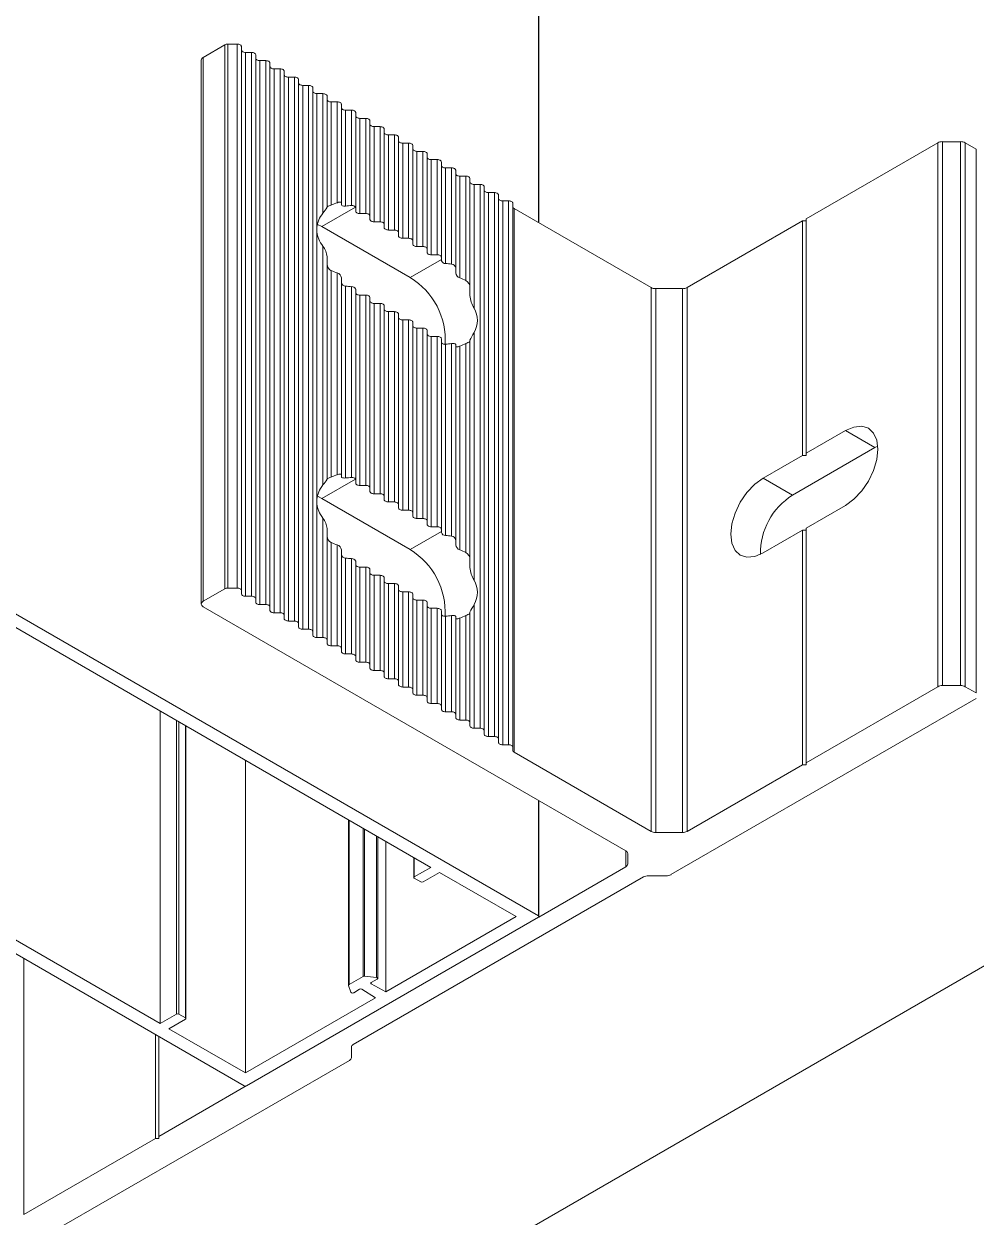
# Model space of a CAD drawing. Header units: millimetres. Extents: x 39 to 459, y 26 to 647.
# Drawn here: x 46.827 to 49.116, y 79.375 to 82.242 of the extents above; entities that cross this region are included whole.
import ezdxf

# ---------------------------------------------------------------- set-up
doc = ezdxf.new("R2010")
doc.units = ezdxf.units.MM

msp = doc.modelspace()

# ---------------------------------------------------------------- linework, layer by layer
at = {"color": 7, "linetype": 'Continuous', "lineweight": 15}
for p, q in [((46.4404, 78.4239), (91.6952, 104.5425)), ((48.0651, 81.7642), (48.0651, 83.2342)), ((47.2578, 82.1616), (47.3101, 82.1918)), ((47.3101, 82.1918), (47.3101, 80.8851)), ((47.3172, 82.1935), (47.3172, 80.8868)), ((47.3172, 82.1935), (47.3398, 82.1935)), ((47.3398, 82.1935), (47.3398, 80.8868)), ((47.2578, 82.1616), (47.2578, 80.8549)), ((47.3498, 82.1877), (47.3498, 80.8811)), ((47.3598, 82.1736), (47.3598, 80.867)), ((47.3598, 82.1736), (47.3742, 82.1736)), ((47.3742, 82.1736), (47.3742, 80.867)), ((47.3842, 82.1679), (47.3842, 80.8612)), ((47.2531, 82.155), (47.2531, 80.8484)), ((47.3942, 82.1538), (47.3942, 80.8472)), ((47.3942, 82.1538), (47.4085, 82.1538)), ((47.4085, 82.1538), (47.4085, 80.8472)), ((47.4185, 82.148), (47.4185, 80.8414)), ((47.4285, 82.134), (47.4285, 80.8274)), ((47.4285, 82.134), (47.4428, 82.134)), ((47.4428, 82.134), (47.4428, 80.8274)), ((47.4528, 82.1282), (47.4528, 80.8216)), ((47.4628, 82.1142), (47.4628, 80.8075)), ((47.4628, 82.1142), (47.4772, 82.1142)), ((47.4772, 82.1142), (47.4772, 80.8075)), ((47.4872, 82.1084), (47.4872, 80.8018)), ((47.4972, 82.0944), (47.4972, 80.7877)), ((47.4972, 82.0944), (47.5115, 82.0944)), ((47.5115, 82.0944), (47.5115, 80.7877)), ((47.5215, 82.0886), (47.5215, 80.782)), ((47.5315, 82.0745), (47.5315, 81.7535)), ((47.5315, 82.0745), (47.5459, 82.0745)), ((47.5459, 82.0745), (47.5459, 81.7877)), ((47.5559, 82.0688), (47.5559, 81.8014)), ((47.5659, 82.0547), (47.5659, 81.8069)), ((47.5659, 82.0547), (47.5802, 82.0547)), ((47.5802, 82.0547), (47.5802, 81.8124)), ((47.5902, 82.0489), (47.5902, 81.8125)), ((47.6002, 82.0349), (47.6002, 81.8045)), ((47.6002, 82.0349), (47.6146, 82.0349)), ((47.6146, 82.0349), (47.6146, 81.8057)), ((47.6246, 82.0291), (47.6246, 81.8005)), ((47.6346, 82.0151), (47.6346, 81.7864)), ((47.6346, 82.0151), (47.6489, 82.0151)), ((47.6489, 82.0151), (47.6489, 81.7864)), ((47.6589, 82.0093), (47.6589, 81.7806)), ((47.6689, 81.9952), (47.6689, 81.7666)), ((47.6689, 81.9952), (47.6832, 81.9952)), ((47.6832, 81.9952), (47.6832, 81.7666)), ((47.6932, 81.9895), (47.6932, 81.7608)), ((47.7032, 81.9754), (47.7032, 81.7468)), ((47.7032, 81.9754), (47.7176, 81.9754)), ((47.7176, 81.9754), (47.7176, 81.7468)), ((47.7276, 81.9697), (47.7276, 81.741)), ((49.035, 81.9591), (49.035, 80.6525)), ((49.035, 81.9591), (49.0783, 81.9591)), ((49.0783, 81.9591), (49.0783, 80.6525)), ((47.7376, 81.9556), (47.7376, 81.7269)), ((47.7376, 81.9556), (47.7519, 81.9556)), ((47.7519, 81.9556), (47.7519, 81.7269)), ((47.7619, 81.9498), (47.7619, 81.7212)), ((47.7719, 81.9358), (47.7719, 81.7071)), ((47.7719, 81.9358), (47.7863, 81.9358)), ((47.7863, 81.9358), (47.7863, 81.7071)), ((48.7074, 81.7739), (49.0237, 81.9564)), ((49.0237, 81.9564), (49.0237, 80.6498)), ((49.0896, 81.9564), (49.0896, 80.6498)), ((49.0896, 81.9564), (49.1161, 81.9412)), ((49.1161, 81.9412), (49.1161, 80.6346)), ((47.7963, 81.93), (47.7963, 81.7014)), ((47.8063, 81.916), (47.8063, 81.6873)), ((47.8063, 81.916), (47.8206, 81.916)), ((47.8206, 81.916), (47.8206, 81.6873)), ((47.8306, 81.9102), (47.8306, 81.6815)), ((47.8406, 81.8961), (47.8406, 81.6665)), ((47.8406, 81.8961), (47.855, 81.8961)), ((47.855, 81.8961), (47.855, 81.6649)), ((47.865, 81.8904), (47.865, 81.6556)), ((47.875, 81.8763), (47.875, 81.6316)), ((47.875, 81.8763), (47.8893, 81.8763)), ((47.8893, 81.8763), (47.8893, 81.6255)), ((47.8993, 81.8706), (47.8993, 81.6086)), ((47.9093, 81.8565), (47.9093, 81.5593)), ((47.9093, 81.8565), (47.9236, 81.8565)), ((47.9236, 81.8565), (47.9236, 80.5499)), ((47.9336, 81.8507), (47.9336, 80.5441)), ((47.9436, 81.8367), (47.9436, 80.5301)), ((47.9436, 81.8367), (47.958, 81.8367)), ((47.958, 81.8367), (47.958, 80.5301)), ((47.968, 81.8309), (47.968, 80.5243)), ((47.978, 81.8169), (47.978, 80.5102)), ((47.978, 81.8169), (47.9923, 81.8169)), ((47.9923, 81.8169), (47.9923, 80.5102)), ((47.6243, 81.8017), (47.5435, 81.755)), ((47.5902, 81.8125), (47.5902, 81.8073)), ((47.6246, 81.7922), (47.6246, 81.8005)), ((48.0023, 81.8111), (48.0023, 80.5045)), ((48.0053, 81.7987), (48.0053, 80.4921)), ((48.3346, 81.6087), (48.0053, 81.7987)), ((47.5326, 81.7604), (47.5435, 81.755)), ((47.6489, 81.7864), (47.6346, 81.7864)), ((47.6589, 81.7724), (47.6589, 81.7806)), ((47.6832, 81.7666), (47.6689, 81.7666)), ((47.6932, 81.7525), (47.6932, 81.7608)), ((48.4211, 81.6087), (48.6989, 81.769)), ((48.6989, 81.769), (48.6989, 81.2055)), ((48.7074, 81.769), (48.6989, 81.769)), ((48.7074, 81.7739), (48.7074, 81.2104)), ((47.5315, 81.7422), (47.5315, 81.1002)), ((47.7556, 81.6325), (47.5435, 81.755)), ((47.7176, 81.7468), (47.7032, 81.7468)), ((47.7276, 81.7327), (47.7276, 81.741)), ((47.5459, 81.7081), (47.5459, 81.1344)), ((47.7519, 81.7269), (47.7376, 81.7269)), ((47.7619, 81.7129), (47.7619, 81.7212)), ((47.7863, 81.7071), (47.7719, 81.7071)), ((47.7963, 81.6931), (47.7963, 81.7014)), ((47.5559, 81.6828), (47.5559, 81.1481)), ((47.8306, 81.6758), (47.7556, 81.6325)), ((47.8206, 81.6873), (47.8063, 81.6873)), ((47.8306, 81.6758), (47.8306, 81.6815)), ((47.5659, 81.6492), (47.5659, 81.1536)), ((47.5802, 81.6437), (47.5802, 81.1591)), ((47.5902, 81.6321), (47.5902, 81.1592)), ((47.6002, 81.612), (47.6002, 81.1512)), ((47.6146, 81.6108), (47.6146, 81.1524)), ((47.6246, 81.6045), (47.6246, 81.1471)), ((47.6346, 81.5904), (47.6346, 81.1331)), ((47.6489, 81.5904), (47.6346, 81.5904)), ((47.6489, 81.5904), (47.6489, 81.1331)), ((47.8993, 81.6086), (47.8993, 81.5894)), ((48.3346, 81.6087), (48.3346, 80.302)), ((48.3459, 81.606), (48.3459, 80.2993)), ((48.3459, 81.606), (48.4098, 81.606)), ((48.4098, 81.606), (48.4098, 80.2993)), ((48.4211, 81.6087), (48.4211, 80.302)), ((47.6589, 81.5846), (47.6589, 81.1273)), ((47.6689, 81.5706), (47.6689, 81.1133)), ((47.6832, 81.5706), (47.6689, 81.5706)), ((47.6832, 81.5706), (47.6832, 81.1133)), ((47.6932, 81.5648), (47.6932, 81.1075)), ((47.7032, 81.5508), (47.7032, 81.0935)), ((47.7176, 81.5508), (47.7032, 81.5508)), ((47.7176, 81.5508), (47.7176, 81.0935)), ((47.7276, 81.545), (47.7276, 81.0877)), ((47.7376, 81.531), (47.7376, 81.0736)), ((47.7519, 81.531), (47.7376, 81.531)), ((47.7519, 81.531), (47.7519, 81.0736)), ((47.7619, 81.5252), (47.7619, 81.0679)), ((47.7719, 81.5111), (47.7719, 81.0538)), ((47.7863, 81.5111), (47.7719, 81.5111)), ((47.7863, 81.5111), (47.7863, 81.0538)), ((47.7963, 81.5054), (47.7963, 81.048)), ((47.9093, 81.5004), (47.9093, 80.906)), ((47.8063, 81.4913), (47.8063, 81.034)), ((47.8206, 81.4913), (47.8063, 81.4913)), ((47.8206, 81.4913), (47.8206, 81.034)), ((47.8306, 81.4855), (47.8306, 81.0282)), ((47.8406, 81.4725), (47.8406, 81.0131)), ((47.855, 81.4741), (47.855, 81.0116)), ((47.865, 81.4718), (47.865, 81.0023)), ((47.8893, 81.4738), (47.8893, 80.9722)), ((47.8993, 81.4818), (47.8993, 81.4792)), ((47.8993, 81.4792), (47.8993, 80.9552)), ((47.875, 81.4678), (47.875, 80.9783)), ((48.7074, 81.2104), (48.8021, 81.2651)), ((48.8728, 81.2243), (48.8021, 81.2651)), ((48.8728, 81.2243), (48.6748, 81.11)), ((48.8728, 81.2243), (48.8796, 81.2278)), ((48.6041, 81.1508), (48.6989, 81.2055)), ((48.6989, 81.2055), (48.7074, 81.2055)), ((48.7074, 81.2104), (48.7074, 81.2055)), ((47.5902, 81.154), (47.5902, 81.1592)), ((47.6243, 81.1483), (47.5435, 81.1017)), ((47.6246, 81.1389), (47.6246, 81.1471)), ((47.6489, 81.1331), (47.6346, 81.1331)), ((48.6748, 81.11), (48.6041, 81.1508)), ((46.3018, 81.116), (48.0639, 80.099)), ((47.5435, 81.1017), (47.5326, 81.1071)), ((47.7556, 80.9792), (47.5435, 81.1017)), ((47.6589, 81.119), (47.6589, 81.1273)), ((47.6832, 81.1133), (47.6689, 81.1133)), ((47.6932, 81.0992), (47.6932, 81.1075)), ((47.5315, 81.0889), (47.5315, 80.7679)), ((47.7176, 81.0935), (47.7032, 81.0935)), ((47.7276, 81.0794), (47.7276, 81.0877)), ((47.7519, 81.0736), (47.7376, 81.0736)), ((48.7074, 81.0307), (48.8021, 81.0854)), ((46.3555, 81.0523), (47.8051, 80.2157)), ((47.5459, 81.0548), (47.5459, 80.7679)), ((47.7619, 81.0596), (47.7619, 81.0679)), ((47.7863, 81.0538), (47.7719, 81.0538)), ((47.7963, 81.0398), (47.7963, 81.048)), ((47.5559, 81.0295), (47.5559, 80.7621)), ((47.8306, 81.0225), (47.7556, 80.9792)), ((47.8206, 81.034), (47.8063, 81.034)), ((47.8306, 81.0225), (47.8306, 81.0282)), ((48.6041, 80.9711), (48.6989, 81.0258)), ((48.6989, 81.0258), (48.6989, 80.4623)), ((48.6989, 81.0258), (48.7074, 81.0258)), ((48.7074, 81.0307), (48.7074, 80.4672)), ((47.5659, 80.9959), (47.5659, 80.7481)), ((47.5802, 80.9904), (47.5802, 80.7481)), ((47.5902, 80.9788), (47.5902, 80.7423)), ((47.6002, 80.9587), (47.6002, 80.7283)), ((47.6146, 80.9575), (47.6146, 80.7283)), ((47.6246, 80.9512), (47.6246, 80.7225)), ((47.6346, 80.9371), (47.6346, 80.7084)), ((47.6489, 80.9371), (47.6346, 80.9371)), ((47.6489, 80.9371), (47.6489, 80.7084)), ((47.6589, 80.9313), (47.6589, 80.7027)), ((47.8993, 80.9361), (47.8993, 80.9552)), ((47.6689, 80.9173), (47.6689, 80.6886)), ((47.6832, 80.9173), (47.6689, 80.9173)), ((47.6832, 80.9173), (47.6832, 80.6886)), ((47.6932, 80.9115), (47.6932, 80.6829)), ((47.2578, 80.8549), (47.3101, 80.8851)), ((47.3172, 80.8868), (47.3398, 80.8868)), ((47.3498, 80.8811), (47.3498, 80.8728)), ((47.7032, 80.8975), (47.7032, 80.6688)), ((47.7176, 80.8975), (47.7032, 80.8975)), ((47.7176, 80.8975), (47.7176, 80.6688)), ((47.7276, 80.8917), (47.7276, 80.663)), ((47.7376, 80.8776), (47.7376, 80.649)), ((47.7519, 80.8776), (47.7376, 80.8776)), ((47.7519, 80.8776), (47.7519, 80.649)), ((47.7619, 80.8719), (47.7619, 80.6432)), ((48.2742, 80.2553), (47.2578, 80.8419)), ((47.3598, 80.867), (47.3742, 80.867)), ((47.3842, 80.8612), (47.3842, 80.853)), ((47.3942, 80.8472), (47.4085, 80.8472)), ((47.4185, 80.8414), (47.4185, 80.8331)), ((47.7719, 80.8578), (47.7719, 80.6292)), ((47.7863, 80.8578), (47.7719, 80.8578)), ((47.7863, 80.8578), (47.7863, 80.6292)), ((47.7963, 80.852), (47.7963, 80.6234)), ((47.9093, 80.8471), (47.9093, 80.5499)), ((47.4285, 80.8274), (47.4428, 80.8274)), ((47.4528, 80.8216), (47.4528, 80.8133)), ((47.8063, 80.838), (47.8063, 80.6093)), ((47.8206, 80.838), (47.8063, 80.838)), ((47.8206, 80.838), (47.8206, 80.6093)), ((47.8306, 80.8322), (47.8306, 80.6036)), ((47.8406, 80.8192), (47.8406, 80.5895)), ((47.855, 80.8208), (47.855, 80.5895)), ((47.865, 80.8185), (47.865, 80.5837)), ((47.875, 80.8144), (47.875, 80.5697)), ((47.8893, 80.8205), (47.8893, 80.5697)), ((47.8993, 80.8259), (47.8993, 80.8285)), ((47.8993, 80.8259), (47.8993, 80.5639)), ((47.4628, 80.8075), (47.4772, 80.8075)), ((47.4872, 80.8018), (47.4872, 80.7935)), ((47.4972, 80.7877), (47.5115, 80.7877)), ((47.5215, 80.782), (47.5215, 80.7737)), ((47.5315, 80.7679), (47.5459, 80.7679)), ((47.5559, 80.7621), (47.5559, 80.7539)), ((47.5659, 80.7481), (47.5802, 80.7481)), ((47.5902, 80.7423), (47.5902, 80.734)), ((47.6002, 80.7283), (47.6146, 80.7283)), ((47.3568, 79.6909), (45.5947, 80.7079)), ((47.6246, 80.7225), (47.6246, 80.7142)), ((47.6346, 80.7084), (47.6489, 80.7084)), ((47.6589, 80.7027), (47.6589, 80.6944)), ((47.1545, 79.8403), (45.705, 80.6769)), ((47.6689, 80.6886), (47.6832, 80.6886)), ((47.6932, 80.6829), (47.6932, 80.6746)), ((47.7032, 80.6688), (47.7176, 80.6688)), ((47.7276, 80.663), (47.7276, 80.6548)), ((47.7376, 80.649), (47.7519, 80.649)), ((47.7619, 80.6432), (47.7619, 80.6349)), ((48.7074, 80.4672), (49.0237, 80.6498)), ((49.035, 80.6525), (49.0783, 80.6525)), ((49.0896, 80.6498), (49.1161, 80.6346)), ((47.7719, 80.6292), (47.7863, 80.6292)), ((47.7963, 80.6234), (47.7963, 80.6151)), ((48.3825, 80.1982), (49.1161, 80.6215)), ((47.1545, 80.5912), (47.1545, 79.8403)), ((47.8063, 80.6093), (47.8206, 80.6093)), ((47.8306, 80.6036), (47.8306, 80.5953)), ((47.8406, 80.5895), (47.855, 80.5895)), ((47.865, 80.5837), (47.865, 80.5755)), ((47.2165, 79.8525), (47.2165, 80.5554)), ((47.875, 80.5697), (47.8893, 80.5697)), ((47.8993, 80.5639), (47.8993, 80.5556)), ((47.9093, 80.5499), (47.9236, 80.5499)), ((47.9336, 80.5441), (47.9336, 80.5358)), ((47.9436, 80.5301), (47.958, 80.5301)), ((47.968, 80.5243), (47.968, 80.516)), ((47.978, 80.5102), (47.9923, 80.5102)), ((48.0023, 80.5045), (48.0023, 80.4962)), ((47.3596, 80.4728), (47.3596, 79.7219)), ((48.3346, 80.302), (48.0053, 80.4921)), ((48.4211, 80.302), (48.6989, 80.4623)), ((48.7074, 80.4623), (48.6989, 80.4623)), ((48.7074, 80.4623), (48.7074, 80.4672)), ((48.0651, 80.0974), (48.0651, 80.376)), ((47.6075, 80.3298), (47.6075, 79.9326)), ((48.3459, 80.2993), (48.4098, 80.2993)), ((47.6776, 79.9488), (47.6776, 80.2893)), ((47.6974, 80.2779), (47.6974, 79.9169)), ((47.7643, 80.2393), (47.7643, 80.1912)), ((48.2788, 80.2238), (48.2788, 80.2488)), ((47.8051, 80.2157), (47.7655, 80.1929)), ((48.0646, 80.0963), (48.2742, 80.2172)), ((47.6189, 79.79), (48.3166, 80.1927)), ((47.7655, 80.1896), (47.781, 80.1806)), ((47.7867, 80.1806), (47.8263, 80.2035)), ((47.8263, 80.2035), (48.0101, 80.0974)), ((48.3712, 80.1954), (48.3279, 80.1954)), ((48.0639, 80.0957), (47.3624, 79.6909)), ((48.0101, 80.0974), (47.6974, 79.9169)), ((47.6423, 79.9536), (47.6086, 79.9342)), ((47.6743, 79.9511), (47.6459, 79.9543)), ((47.6075, 79.9321), (47.6131, 79.9157)), ((47.6619, 79.9394), (47.6763, 79.9471)), ((47.6974, 79.9169), (47.6619, 79.936)), ((47.6724, 79.9024), (47.3596, 79.7219)), ((47.6199, 79.9146), (47.6334, 79.9229)), ((47.6392, 79.9229), (47.6724, 79.9024)), ((47.1941, 79.8631), (47.1545, 79.8403)), ((47.1758, 79.828), (47.2154, 79.8509)), ((47.2154, 79.8541), (47.1998, 79.8631)), ((47.1432, 79.8141), (47.1432, 79.5645)), ((47.1517, 79.8093), (47.1517, 79.5694)), ((47.3596, 79.7219), (47.1758, 79.828)), ((47.6142, 79.7585), (47.6142, 79.7835)), ((47.6095, 79.752), (46.8759, 79.3286)), ((47.3615, 79.6905), (47.1517, 79.5694)), ((47.1432, 79.5645), (46.8269, 79.3819)), ((47.1517, 79.5645), (47.1432, 79.5645)), ((47.1517, 79.5645), (47.1517, 79.5694))]:
    msp.add_line(p, q, dxfattribs=at)
at = {"color": 8, "linetype": 'Continuous', "lineweight": 15}
for p, q in [((48.0639, 83.2335), (48.0639, 81.7649)), ((47.1941, 80.5683), (47.1941, 79.8631)), ((47.1998, 80.5651), (47.1998, 79.8631)), ((47.2154, 80.5561), (47.2154, 79.8541)), ((48.0639, 80.3766), (48.0639, 80.099)), ((47.6086, 80.3291), (47.6086, 79.9342)), ((47.6423, 80.3097), (47.6423, 79.9536)), ((47.6459, 80.3076), (47.6459, 79.9543)), ((47.6743, 80.2912), (47.6743, 79.9511)), ((48.2742, 80.2553), (48.2742, 80.2172)), ((47.7655, 80.2386), (47.7655, 80.1929)), ((46.8269, 79.9967), (46.8269, 79.3819)), ((47.6619, 79.9394), (47.6619, 79.936))]:
    msp.add_line(p, q, dxfattribs=at)
at = {"color": 7, "linetype": 'Continuous', "lineweight": 15, "flags": 128}
for points in [[(47.3398, 82.1935), (47.3418, 82.1933), (47.3436, 82.193), (47.3454, 82.1925), (47.3469, 82.1918), (47.3481, 82.1909), (47.349, 82.1899), (47.3496, 82.1888), (47.3498, 82.1877)], [(47.3498, 82.1794), (47.35, 82.1783), (47.3506, 82.1772), (47.3515, 82.1762), (47.3527, 82.1753), (47.3543, 82.1746), (47.356, 82.1741), (47.3579, 82.1737), (47.3598, 82.1736)], [(47.3742, 82.1736), (47.3761, 82.1735), (47.378, 82.1732), (47.3797, 82.1727), (47.3812, 82.1719), (47.3825, 82.1711), (47.3834, 82.1701), (47.384, 82.169), (47.3842, 82.1679)], [(47.3842, 82.1596), (47.3843, 82.1585), (47.3849, 82.1574), (47.3858, 82.1564), (47.3871, 82.1555), (47.3886, 82.1548), (47.3903, 82.1543), (47.3922, 82.1539), (47.3942, 82.1538)], [(47.4085, 82.1538), (47.4104, 82.1537), (47.4123, 82.1534), (47.4141, 82.1528), (47.4156, 82.1521), (47.4168, 82.1513), (47.4177, 82.1503), (47.4183, 82.1492), (47.4185, 82.148)], [(47.4185, 82.1398), (47.4187, 82.1386), (47.4193, 82.1376), (47.4202, 82.1366), (47.4214, 82.1357), (47.4229, 82.135), (47.4247, 82.1344), (47.4265, 82.1341), (47.4285, 82.134)], [(47.4428, 82.134), (47.4448, 82.1339), (47.4467, 82.1336), (47.4484, 82.133), (47.4499, 82.1323), (47.4512, 82.1314), (47.4521, 82.1304), (47.4526, 82.1294), (47.4528, 82.1282)], [(47.4528, 82.1199), (47.453, 82.1188), (47.4536, 82.1177), (47.4545, 82.1167), (47.4558, 82.1159), (47.4573, 82.1151), (47.459, 82.1146), (47.4609, 82.1143), (47.4628, 82.1142)], [(47.4772, 82.1142), (47.4791, 82.1141), (47.481, 82.1137), (47.4827, 82.1132), (47.4843, 82.1125), (47.4855, 82.1116), (47.4864, 82.1106), (47.487, 82.1095), (47.4872, 82.1084)], [(47.4872, 82.1001), (47.4874, 82.099), (47.4879, 82.0979), (47.4889, 82.0969), (47.4901, 82.096), (47.4916, 82.0953), (47.4934, 82.0948), (47.4952, 82.0945), (47.4972, 82.0944)], [(47.5115, 82.0944), (47.5135, 82.0942), (47.5153, 82.0939), (47.5171, 82.0934), (47.5186, 82.0927), (47.5198, 82.0918), (47.5208, 82.0908), (47.5213, 82.0897), (47.5215, 82.0886)], [(47.5215, 82.0803), (47.5217, 82.0792), (47.5223, 82.0781), (47.5232, 82.0771), (47.5245, 82.0762), (47.526, 82.0755), (47.5277, 82.075), (47.5296, 82.0746), (47.5315, 82.0745)], [(47.5459, 82.0745), (47.5478, 82.0744), (47.5497, 82.0741), (47.5514, 82.0736), (47.5529, 82.0728), (47.5542, 82.072), (47.5551, 82.071), (47.5557, 82.0699), (47.5559, 82.0688)], [(47.5559, 82.0605), (47.5561, 82.0594), (47.5566, 82.0583), (47.5576, 82.0573), (47.5588, 82.0564), (47.5603, 82.0557), (47.562, 82.0552), (47.5639, 82.0548), (47.5659, 82.0547)], [(47.5802, 82.0547), (47.5822, 82.0546), (47.584, 82.0543), (47.5858, 82.0537), (47.5873, 82.053), (47.5885, 82.0521), (47.5894, 82.0511), (47.59, 82.0501), (47.5902, 82.0489)], [(47.5902, 82.0407), (47.5904, 82.0395), (47.591, 82.0385), (47.5919, 82.0375), (47.5931, 82.0366), (47.5947, 82.0359), (47.5964, 82.0353), (47.5983, 82.035), (47.6002, 82.0349)], [(47.6146, 82.0349), (47.6165, 82.0348), (47.6184, 82.0345), (47.6201, 82.0339), (47.6216, 82.0332), (47.6229, 82.0323), (47.6238, 82.0313), (47.6244, 82.0302), (47.6246, 82.0291)], [(47.6246, 82.0208), (47.6247, 82.0197), (47.6253, 82.0186), (47.6262, 82.0176), (47.6275, 82.0168), (47.629, 82.016), (47.6307, 82.0155), (47.6326, 82.0152), (47.6346, 82.0151)], [(47.6489, 82.0151), (47.6508, 82.015), (47.6527, 82.0146), (47.6545, 82.0141), (47.656, 82.0134), (47.6572, 82.0125), (47.6581, 82.0115), (47.6587, 82.0104), (47.6589, 82.0093)], [(47.6589, 82.001), (47.6591, 81.9999), (47.6597, 81.9988), (47.6606, 81.9978), (47.6618, 81.9969), (47.6633, 81.9962), (47.6651, 81.9957), (47.6669, 81.9954), (47.6689, 81.9952)], [(47.6832, 81.9952), (47.6852, 81.9951), (47.6871, 81.9948), (47.6888, 81.9943), (47.6903, 81.9936), (47.6916, 81.9927), (47.6925, 81.9917), (47.693, 81.9906), (47.6932, 81.9895)], [(47.6932, 81.9812), (47.6934, 81.9801), (47.694, 81.979), (47.6949, 81.978), (47.6962, 81.9771), (47.6977, 81.9764), (47.6994, 81.9759), (47.7013, 81.9755), (47.7032, 81.9754)], [(47.7176, 81.9754), (47.7195, 81.9753), (47.7214, 81.975), (47.7231, 81.9745), (47.7247, 81.9737), (47.7259, 81.9729), (47.7268, 81.9719), (47.7274, 81.9708), (47.7276, 81.9697)], [(47.7276, 81.9614), (47.7278, 81.9603), (47.7283, 81.9592), (47.7293, 81.9582), (47.7305, 81.9573), (47.732, 81.9566), (47.7338, 81.956), (47.7356, 81.9557), (47.7376, 81.9556)], [(47.7519, 81.9556), (47.7539, 81.9555), (47.7558, 81.9552), (47.7575, 81.9546), (47.759, 81.9539), (47.7602, 81.953), (47.7612, 81.952), (47.7617, 81.951), (47.7619, 81.9498)], [(47.7619, 81.9416), (47.7621, 81.9404), (47.7627, 81.9393), (47.7636, 81.9384), (47.7649, 81.9375), (47.7664, 81.9368), (47.7681, 81.9362), (47.77, 81.9359), (47.7719, 81.9358)], [(47.7863, 81.9358), (47.7882, 81.9357), (47.7901, 81.9353), (47.7918, 81.9348), (47.7933, 81.9341), (47.7946, 81.9332), (47.7955, 81.9322), (47.7961, 81.9311), (47.7963, 81.93)], [(47.7963, 81.9217), (47.7965, 81.9206), (47.797, 81.9195), (47.798, 81.9185), (47.7992, 81.9177), (47.8007, 81.9169), (47.8024, 81.9164), (47.8043, 81.9161), (47.8063, 81.916)], [(47.8206, 81.916), (47.8226, 81.9159), (47.8244, 81.9155), (47.8262, 81.915), (47.8277, 81.9143), (47.8289, 81.9134), (47.8298, 81.9124), (47.8304, 81.9113), (47.8306, 81.9102)], [(47.8306, 81.9019), (47.8308, 81.9008), (47.8314, 81.8997), (47.8323, 81.8987), (47.8335, 81.8978), (47.8351, 81.8971), (47.8368, 81.8966), (47.8387, 81.8963), (47.8406, 81.8961)], [(47.855, 81.8961), (47.8569, 81.896), (47.8588, 81.8957), (47.8605, 81.8952), (47.862, 81.8945), (47.8633, 81.8936), (47.8642, 81.8926), (47.8648, 81.8915), (47.865, 81.8904)], [(47.865, 81.8821), (47.8651, 81.881), (47.8657, 81.8799), (47.8666, 81.8789), (47.8679, 81.878), (47.8694, 81.8773), (47.8711, 81.8768), (47.873, 81.8764), (47.875, 81.8763)], [(47.8893, 81.8763), (47.8912, 81.8762), (47.8931, 81.8759), (47.8949, 81.8754), (47.8964, 81.8746), (47.8976, 81.8738), (47.8985, 81.8728), (47.8991, 81.8717), (47.8993, 81.8706)], [(47.8993, 81.8623), (47.8995, 81.8611), (47.9001, 81.8601), (47.901, 81.8591), (47.9022, 81.8582), (47.9037, 81.8575), (47.9055, 81.8569), (47.9073, 81.8566), (47.9093, 81.8565)], [(47.9236, 81.8565), (47.9256, 81.8564), (47.9275, 81.8561), (47.9292, 81.8555), (47.9307, 81.8548), (47.932, 81.8539), (47.9329, 81.8529), (47.9335, 81.8519), (47.9336, 81.8507)], [(47.9336, 81.8425), (47.9338, 81.8413), (47.9344, 81.8402), (47.9353, 81.8392), (47.9366, 81.8384), (47.9381, 81.8377), (47.9398, 81.8371), (47.9417, 81.8368), (47.9436, 81.8367)], [(47.958, 81.8367), (47.9599, 81.8366), (47.9618, 81.8362), (47.9635, 81.8357), (47.9651, 81.835), (47.9663, 81.8341), (47.9672, 81.8331), (47.9678, 81.832), (47.968, 81.8309)], [(47.968, 81.8226), (47.9682, 81.8215), (47.9687, 81.8204), (47.9697, 81.8194), (47.9709, 81.8186), (47.9724, 81.8178), (47.9742, 81.8173), (47.976, 81.817), (47.978, 81.8169)], [(47.9923, 81.8169), (47.9943, 81.8167), (47.9962, 81.8164), (47.9979, 81.8159), (47.9994, 81.8152), (48.0006, 81.8143), (48.0016, 81.8133), (48.0021, 81.8122), (48.0023, 81.8111)], [(47.5802, 81.8124), (47.5805, 81.8125), (47.5836, 81.8134), (47.5867, 81.8139), (47.5891, 81.8137), (47.5902, 81.8128), (47.5902, 81.8125)], [(47.5902, 81.8073), (47.5902, 81.807), (47.5911, 81.8058), (47.593, 81.8049), (47.5958, 81.8044), (47.5991, 81.8044), (47.6002, 81.8045)], [(47.6346, 81.7864), (47.6326, 81.7865), (47.6307, 81.7869), (47.629, 81.7874), (47.6275, 81.7881), (47.6262, 81.789), (47.6253, 81.79), (47.6247, 81.7911), (47.6246, 81.7922)], [(47.6589, 81.7806), (47.6587, 81.7818), (47.6581, 81.7828), (47.6572, 81.7838), (47.656, 81.7847), (47.6545, 81.7854), (47.6527, 81.786), (47.6508, 81.7863), (47.6489, 81.7864)], [(47.6689, 81.7666), (47.6669, 81.7667), (47.6651, 81.767), (47.6633, 81.7676), (47.6618, 81.7683), (47.6606, 81.7692), (47.6597, 81.7702), (47.6591, 81.7712), (47.6589, 81.7724)], [(47.6932, 81.7608), (47.693, 81.7619), (47.6925, 81.763), (47.6916, 81.764), (47.6903, 81.7649), (47.6888, 81.7656), (47.6871, 81.7661), (47.6852, 81.7665), (47.6832, 81.7666)], [(47.5315, 81.7422), (47.5313, 81.7508), (47.5315, 81.7535)], [(47.7032, 81.7468), (47.7013, 81.7469), (47.6994, 81.7472), (47.6977, 81.7477), (47.6962, 81.7485), (47.6949, 81.7493), (47.694, 81.7503), (47.6934, 81.7514), (47.6932, 81.7525)], [(47.7276, 81.741), (47.7274, 81.7421), (47.7268, 81.7432), (47.7259, 81.7442), (47.7247, 81.7451), (47.7231, 81.7458), (47.7214, 81.7463), (47.7195, 81.7467), (47.7176, 81.7468)], [(47.7376, 81.7269), (47.7356, 81.7271), (47.7338, 81.7274), (47.732, 81.7279), (47.7305, 81.7286), (47.7293, 81.7295), (47.7283, 81.7305), (47.7278, 81.7316), (47.7276, 81.7327)], [(47.7619, 81.7212), (47.7617, 81.7223), (47.7612, 81.7234), (47.7602, 81.7244), (47.759, 81.7253), (47.7575, 81.726), (47.7558, 81.7265), (47.7539, 81.7268), (47.7519, 81.7269)], [(47.7719, 81.7071), (47.77, 81.7072), (47.7681, 81.7076), (47.7664, 81.7081), (47.7649, 81.7088), (47.7636, 81.7097), (47.7627, 81.7107), (47.7621, 81.7118), (47.7619, 81.7129)], [(47.7963, 81.7014), (47.7961, 81.7025), (47.7955, 81.7036), (47.7946, 81.7046), (47.7933, 81.7054), (47.7918, 81.7062), (47.7901, 81.7067), (47.7882, 81.707), (47.7863, 81.7071)], [(47.8063, 81.6873), (47.8043, 81.6874), (47.8024, 81.6877), (47.8007, 81.6883), (47.7992, 81.689), (47.798, 81.6899), (47.797, 81.6909), (47.7965, 81.692), (47.7963, 81.6931)], [(47.8306, 81.6815), (47.8304, 81.6827), (47.8298, 81.6837), (47.8289, 81.6847), (47.8277, 81.6856), (47.8262, 81.6863), (47.8244, 81.6869), (47.8226, 81.6872), (47.8206, 81.6873)], [(47.8306, 81.6758), (47.8306, 81.6745), (47.8306, 81.6732)], [(47.865, 81.6556), (47.865, 81.6518), (47.865, 81.6478), (47.865, 81.6439)], [(47.6346, 81.5904), (47.6326, 81.5905), (47.6307, 81.5909), (47.629, 81.5914), (47.6275, 81.5921), (47.6262, 81.593), (47.6253, 81.594), (47.6247, 81.5951), (47.6246, 81.5962)], [(47.6589, 81.5846), (47.6587, 81.5858), (47.6581, 81.5869), (47.6572, 81.5879), (47.656, 81.5887), (47.6545, 81.5894), (47.6527, 81.59), (47.6508, 81.5903), (47.6489, 81.5904)], [(47.6689, 81.5706), (47.6669, 81.5707), (47.6651, 81.571), (47.6633, 81.5716), (47.6618, 81.5723), (47.6606, 81.5732), (47.6597, 81.5742), (47.6591, 81.5752), (47.6589, 81.5764)], [(47.6932, 81.5648), (47.693, 81.566), (47.6925, 81.567), (47.6916, 81.568), (47.6903, 81.5689), (47.6888, 81.5696), (47.6871, 81.5702), (47.6852, 81.5705), (47.6832, 81.5706)], [(47.7032, 81.5508), (47.7013, 81.5509), (47.6994, 81.5512), (47.6977, 81.5517), (47.6962, 81.5525), (47.6949, 81.5533), (47.694, 81.5543), (47.6934, 81.5554), (47.6932, 81.5565)], [(47.7276, 81.545), (47.7274, 81.5461), (47.7268, 81.5472), (47.7259, 81.5482), (47.7247, 81.5491), (47.7231, 81.5498), (47.7214, 81.5503), (47.7195, 81.5507), (47.7176, 81.5508)], [(47.7376, 81.531), (47.7356, 81.5311), (47.7338, 81.5314), (47.732, 81.5319), (47.7305, 81.5326), (47.7293, 81.5335), (47.7283, 81.5345), (47.7278, 81.5356), (47.7276, 81.5367)], [(47.7619, 81.5252), (47.7617, 81.5263), (47.7612, 81.5274), (47.7602, 81.5284), (47.759, 81.5293), (47.7575, 81.53), (47.7558, 81.5305), (47.7539, 81.5308), (47.7519, 81.531)], [(47.7719, 81.5111), (47.77, 81.5112), (47.7681, 81.5116), (47.7664, 81.5121), (47.7649, 81.5128), (47.7636, 81.5137), (47.7627, 81.5147), (47.7621, 81.5158), (47.7619, 81.5169)], [(47.7963, 81.5054), (47.7961, 81.5065), (47.7955, 81.5076), (47.7946, 81.5086), (47.7933, 81.5094), (47.7918, 81.5102), (47.7901, 81.5107), (47.7882, 81.511), (47.7863, 81.5111)], [(47.8063, 81.4913), (47.8043, 81.4914), (47.8024, 81.4918), (47.8007, 81.4923), (47.7992, 81.493), (47.798, 81.4939), (47.797, 81.4949), (47.7965, 81.496), (47.7963, 81.4971)], [(47.8306, 81.4855), (47.8304, 81.4867), (47.8298, 81.4877), (47.8289, 81.4887), (47.8277, 81.4896), (47.8262, 81.4903), (47.8244, 81.4909), (47.8226, 81.4912), (47.8206, 81.4913)], [(47.8406, 81.4725), (47.8385, 81.4725), (47.8353, 81.4729), (47.8328, 81.4739), (47.8312, 81.4755), (47.8306, 81.4773)], [(47.865, 81.4718), (47.8648, 81.4724), (47.8637, 81.4734), (47.8615, 81.4741), (47.8584, 81.4743), (47.855, 81.4741), (47.855, 81.4741)], [(47.875, 81.4678), (47.8742, 81.4675), (47.871, 81.4665), (47.868, 81.4659), (47.8657, 81.4661), (47.865, 81.467), (47.865, 81.467)], [(48.8021, 81.0854), (48.8222, 81.1001), (48.841, 81.1199), (48.8571, 81.1435), (48.8695, 81.1692), (48.8772, 81.1954), (48.8799, 81.2201), (48.8772, 81.2419), (48.8695, 81.259), (48.8571, 81.2705), (48.841, 81.2755), (48.8222, 81.2736), (48.8021, 81.2651)], [(47.5902, 81.1592), (47.5901, 81.1596), (47.5891, 81.1603), (47.587, 81.1606), (47.584, 81.1601), (47.5802, 81.1591)], [(47.5659, 81.1536), (47.5653, 81.1533), (47.5623, 81.1521), (47.5594, 81.1509), (47.557, 81.1499), (47.5559, 81.1494), (47.5559, 81.1494)], [(47.6002, 81.1512), (47.5981, 81.151), (47.595, 81.1512), (47.5925, 81.1518), (47.5908, 81.1527), (47.5902, 81.154)], [(47.6346, 81.1331), (47.6326, 81.1332), (47.6307, 81.1335), (47.629, 81.1341), (47.6275, 81.1348), (47.6262, 81.1357), (47.6253, 81.1367), (47.6247, 81.1377), (47.6246, 81.1389)], [(47.6589, 81.1273), (47.6587, 81.1285), (47.6581, 81.1295), (47.6572, 81.1305), (47.656, 81.1314), (47.6545, 81.1321), (47.6527, 81.1327), (47.6508, 81.133), (47.6489, 81.1331)], [(48.6041, 81.1508), (48.584, 81.1361), (48.5652, 81.1163), (48.5491, 81.0928), (48.5368, 81.067), (48.529, 81.0409), (48.5263, 81.0161), (48.529, 80.9944), (48.5368, 80.9772), (48.5491, 80.9657), (48.5652, 80.9607), (48.584, 80.9626), (48.6041, 80.9711)], [(47.5315, 81.1002), (47.5314, 81.0988), (47.5315, 81.0889)], [(47.6689, 81.1133), (47.6669, 81.1134), (47.6651, 81.1137), (47.6633, 81.1142), (47.6618, 81.115), (47.6606, 81.1158), (47.6597, 81.1168), (47.6591, 81.1179), (47.6589, 81.119)], [(47.6932, 81.1075), (47.693, 81.1086), (47.6925, 81.1097), (47.6916, 81.1107), (47.6903, 81.1116), (47.6888, 81.1123), (47.6871, 81.1128), (47.6852, 81.1132), (47.6832, 81.1133)], [(47.7032, 81.0935), (47.7013, 81.0936), (47.6994, 81.0939), (47.6977, 81.0944), (47.6962, 81.0951), (47.6949, 81.096), (47.694, 81.097), (47.6934, 81.0981), (47.6932, 81.0992)], [(47.7276, 81.0877), (47.7274, 81.0888), (47.7268, 81.0899), (47.7259, 81.0909), (47.7247, 81.0918), (47.7231, 81.0925), (47.7214, 81.093), (47.7195, 81.0933), (47.7176, 81.0935)], [(47.7376, 81.0736), (47.7356, 81.0737), (47.7338, 81.0741), (47.732, 81.0746), (47.7305, 81.0753), (47.7293, 81.0762), (47.7283, 81.0772), (47.7278, 81.0783), (47.7276, 81.0794)], [(47.7619, 81.0679), (47.7617, 81.069), (47.7612, 81.0701), (47.7602, 81.0711), (47.759, 81.0719), (47.7575, 81.0727), (47.7558, 81.0732), (47.7539, 81.0735), (47.7519, 81.0736)], [(47.7719, 81.0538), (47.77, 81.0539), (47.7681, 81.0543), (47.7664, 81.0548), (47.7649, 81.0555), (47.7636, 81.0564), (47.7627, 81.0574), (47.7621, 81.0585), (47.7619, 81.0596)], [(47.7963, 81.048), (47.7961, 81.0492), (47.7955, 81.0503), (47.7946, 81.0512), (47.7933, 81.0521), (47.7918, 81.0528), (47.7901, 81.0534), (47.7882, 81.0537), (47.7863, 81.0538)], [(47.8063, 81.034), (47.8043, 81.0341), (47.8024, 81.0344), (47.8007, 81.035), (47.7992, 81.0357), (47.798, 81.0366), (47.797, 81.0376), (47.7965, 81.0386), (47.7963, 81.0398)], [(47.8306, 81.0282), (47.8304, 81.0293), (47.8298, 81.0304), (47.8289, 81.0314), (47.8277, 81.0323), (47.8262, 81.033), (47.8244, 81.0336), (47.8226, 81.0339), (47.8206, 81.034)], [(47.8306, 81.0199), (47.8306, 81.0212), (47.8306, 81.0225)], [(47.865, 80.9905), (47.865, 80.9945), (47.865, 80.9984), (47.865, 81.0023)], [(47.6346, 80.9371), (47.6326, 80.9372), (47.6307, 80.9375), (47.629, 80.9381), (47.6275, 80.9388), (47.6262, 80.9397), (47.6253, 80.9407), (47.6247, 80.9417), (47.6246, 80.9429)], [(47.6589, 80.9313), (47.6587, 80.9325), (47.6581, 80.9335), (47.6572, 80.9345), (47.656, 80.9354), (47.6545, 80.9361), (47.6527, 80.9367), (47.6508, 80.937), (47.6489, 80.9371)], [(47.6689, 80.9173), (47.6669, 80.9174), (47.6651, 80.9177), (47.6633, 80.9183), (47.6618, 80.919), (47.6606, 80.9198), (47.6597, 80.9208), (47.6591, 80.9219), (47.6589, 80.9231)], [(47.6932, 80.9115), (47.693, 80.9126), (47.6925, 80.9137), (47.6916, 80.9147), (47.6903, 80.9156), (47.6888, 80.9163), (47.6871, 80.9168), (47.6852, 80.9172), (47.6832, 80.9173)], [(47.7032, 80.8975), (47.7013, 80.8976), (47.6994, 80.8979), (47.6977, 80.8984), (47.6962, 80.8992), (47.6949, 80.9), (47.694, 80.901), (47.6934, 80.9021), (47.6932, 80.9032)], [(47.3398, 80.8868), (47.3418, 80.8867), (47.3436, 80.8864), (47.3454, 80.8859), (47.3469, 80.8851), (47.3481, 80.8843), (47.349, 80.8833), (47.3496, 80.8822), (47.3498, 80.8811)], [(47.3498, 80.8728), (47.35, 80.8717), (47.3506, 80.8706), (47.3515, 80.8696), (47.3527, 80.8687), (47.3543, 80.868), (47.356, 80.8675), (47.3579, 80.8671), (47.3598, 80.867)], [(47.7276, 80.8917), (47.7274, 80.8928), (47.7268, 80.8939), (47.7259, 80.8949), (47.7247, 80.8958), (47.7231, 80.8965), (47.7214, 80.897), (47.7195, 80.8974), (47.7176, 80.8975)], [(47.7376, 80.8776), (47.7356, 80.8778), (47.7338, 80.8781), (47.732, 80.8786), (47.7305, 80.8793), (47.7293, 80.8802), (47.7283, 80.8812), (47.7278, 80.8823), (47.7276, 80.8834)], [(47.7619, 80.8719), (47.7617, 80.873), (47.7612, 80.8741), (47.7602, 80.8751), (47.759, 80.876), (47.7575, 80.8767), (47.7558, 80.8772), (47.7539, 80.8775), (47.7519, 80.8776)], [(47.3742, 80.867), (47.3761, 80.8669), (47.378, 80.8666), (47.3797, 80.866), (47.3812, 80.8653), (47.3825, 80.8644), (47.3834, 80.8634), (47.384, 80.8624), (47.3842, 80.8612)], [(47.3842, 80.853), (47.3843, 80.8518), (47.3849, 80.8508), (47.3858, 80.8498), (47.3871, 80.8489), (47.3886, 80.8482), (47.3903, 80.8476), (47.3922, 80.8473), (47.3942, 80.8472)], [(47.4085, 80.8472), (47.4104, 80.8471), (47.4123, 80.8468), (47.4141, 80.8462), (47.4156, 80.8455), (47.4168, 80.8446), (47.4177, 80.8436), (47.4183, 80.8425), (47.4185, 80.8414)], [(47.7719, 80.8578), (47.77, 80.8579), (47.7681, 80.8583), (47.7664, 80.8588), (47.7649, 80.8595), (47.7636, 80.8604), (47.7627, 80.8614), (47.7621, 80.8625), (47.7619, 80.8636)], [(47.7963, 80.852), (47.7961, 80.8532), (47.7955, 80.8543), (47.7946, 80.8553), (47.7933, 80.8561), (47.7918, 80.8568), (47.7901, 80.8574), (47.7882, 80.8577), (47.7863, 80.8578)], [(47.8063, 80.838), (47.8043, 80.8381), (47.8024, 80.8384), (47.8007, 80.839), (47.7992, 80.8397), (47.798, 80.8406), (47.797, 80.8416), (47.7965, 80.8426), (47.7963, 80.8438)], [(47.4185, 80.8331), (47.4187, 80.832), (47.4193, 80.8309), (47.4202, 80.8299), (47.4214, 80.8291), (47.4229, 80.8283), (47.4247, 80.8278), (47.4265, 80.8275), (47.4285, 80.8274)], [(47.4428, 80.8274), (47.4448, 80.8273), (47.4467, 80.8269), (47.4484, 80.8264), (47.4499, 80.8257), (47.4512, 80.8248), (47.4521, 80.8238), (47.4526, 80.8227), (47.4528, 80.8216)], [(47.4528, 80.8133), (47.453, 80.8122), (47.4536, 80.8111), (47.4545, 80.8101), (47.4558, 80.8092), (47.4573, 80.8085), (47.459, 80.808), (47.4609, 80.8077), (47.4628, 80.8075)], [(47.8306, 80.8322), (47.8304, 80.8334), (47.8298, 80.8344), (47.8289, 80.8354), (47.8277, 80.8363), (47.8262, 80.837), (47.8244, 80.8376), (47.8226, 80.8379), (47.8206, 80.838)], [(47.8306, 80.824), (47.8307, 80.8233), (47.8316, 80.8216), (47.8336, 80.8202), (47.8363, 80.8194), (47.8395, 80.8191), (47.8406, 80.8192)], [(47.855, 80.8208), (47.8559, 80.8209), (47.859, 80.821), (47.8618, 80.8207), (47.8639, 80.82), (47.8649, 80.8189), (47.865, 80.8185)], [(47.865, 80.8137), (47.865, 80.8136), (47.8656, 80.8129), (47.8673, 80.8126), (47.87, 80.8129), (47.8737, 80.814), (47.875, 80.8144)], [(47.4772, 80.8075), (47.4791, 80.8074), (47.481, 80.8071), (47.4827, 80.8066), (47.4843, 80.8059), (47.4855, 80.805), (47.4864, 80.804), (47.487, 80.8029), (47.4872, 80.8018)], [(47.4872, 80.7935), (47.4874, 80.7924), (47.4879, 80.7913), (47.4889, 80.7903), (47.4901, 80.7894), (47.4916, 80.7887), (47.4934, 80.7882), (47.4952, 80.7878), (47.4972, 80.7877)], [(47.5115, 80.7877), (47.5135, 80.7876), (47.5153, 80.7873), (47.5171, 80.7868), (47.5186, 80.786), (47.5198, 80.7852), (47.5208, 80.7842), (47.5213, 80.7831), (47.5215, 80.782)], [(47.5215, 80.7737), (47.5217, 80.7726), (47.5223, 80.7715), (47.5232, 80.7705), (47.5245, 80.7696), (47.526, 80.7689), (47.5277, 80.7683), (47.5296, 80.768), (47.5315, 80.7679)], [(47.5459, 80.7679), (47.5478, 80.7678), (47.5497, 80.7675), (47.5514, 80.7669), (47.5529, 80.7662), (47.5542, 80.7653), (47.5551, 80.7643), (47.5557, 80.7633), (47.5559, 80.7621)], [(47.5559, 80.7539), (47.5561, 80.7527), (47.5566, 80.7516), (47.5576, 80.7507), (47.5588, 80.7498), (47.5603, 80.7491), (47.562, 80.7485), (47.5639, 80.7482), (47.5659, 80.7481)], [(47.5802, 80.7481), (47.5822, 80.748), (47.584, 80.7476), (47.5858, 80.7471), (47.5873, 80.7464), (47.5885, 80.7455), (47.5894, 80.7445), (47.59, 80.7434), (47.5902, 80.7423)], [(47.5902, 80.734), (47.5904, 80.7329), (47.591, 80.7318), (47.5919, 80.7308), (47.5931, 80.73), (47.5947, 80.7292), (47.5964, 80.7287), (47.5983, 80.7284), (47.6002, 80.7283)], [(47.6146, 80.7283), (47.6165, 80.7282), (47.6184, 80.7278), (47.6201, 80.7273), (47.6216, 80.7266), (47.6229, 80.7257), (47.6238, 80.7247), (47.6244, 80.7236), (47.6246, 80.7225)], [(47.6246, 80.7142), (47.6247, 80.7131), (47.6253, 80.712), (47.6262, 80.711), (47.6275, 80.7101), (47.629, 80.7094), (47.6307, 80.7089), (47.6326, 80.7086), (47.6346, 80.7084)], [(47.6489, 80.7084), (47.6508, 80.7083), (47.6527, 80.708), (47.6545, 80.7075), (47.656, 80.7068), (47.6572, 80.7059), (47.6581, 80.7049), (47.6587, 80.7038), (47.6589, 80.7027)], [(47.6589, 80.6944), (47.6591, 80.6933), (47.6597, 80.6922), (47.6606, 80.6912), (47.6618, 80.6903), (47.6633, 80.6896), (47.6651, 80.6891), (47.6669, 80.6887), (47.6689, 80.6886)], [(47.6832, 80.6886), (47.6852, 80.6885), (47.6871, 80.6882), (47.6888, 80.6876), (47.6903, 80.6869), (47.6916, 80.6861), (47.6925, 80.6851), (47.693, 80.684), (47.6932, 80.6829)], [(47.6932, 80.6746), (47.6934, 80.6734), (47.694, 80.6724), (47.6949, 80.6714), (47.6962, 80.6705), (47.6977, 80.6698), (47.6994, 80.6692), (47.7013, 80.6689), (47.7032, 80.6688)], [(47.7176, 80.6688), (47.7195, 80.6687), (47.7214, 80.6684), (47.7231, 80.6678), (47.7247, 80.6671), (47.7259, 80.6662), (47.7268, 80.6652), (47.7274, 80.6642), (47.7276, 80.663)], [(47.7276, 80.6548), (47.7278, 80.6536), (47.7283, 80.6525), (47.7293, 80.6515), (47.7305, 80.6507), (47.732, 80.65), (47.7338, 80.6494), (47.7356, 80.6491), (47.7376, 80.649)], [(47.7519, 80.649), (47.7539, 80.6489), (47.7558, 80.6485), (47.7575, 80.648), (47.759, 80.6473), (47.7602, 80.6464), (47.7612, 80.6454), (47.7617, 80.6443), (47.7619, 80.6432)], [(47.7619, 80.6349), (47.7621, 80.6338), (47.7627, 80.6327), (47.7636, 80.6317), (47.7649, 80.6309), (47.7664, 80.6301), (47.7681, 80.6296), (47.77, 80.6293), (47.7719, 80.6292)], [(47.7863, 80.6292), (47.7882, 80.629), (47.7901, 80.6287), (47.7918, 80.6282), (47.7933, 80.6275), (47.7946, 80.6266), (47.7955, 80.6256), (47.7961, 80.6245), (47.7963, 80.6234)], [(47.7963, 80.6151), (47.7965, 80.614), (47.797, 80.6129), (47.798, 80.6119), (47.7992, 80.611), (47.8007, 80.6103), (47.8024, 80.6098), (47.8043, 80.6095), (47.8063, 80.6093)], [(47.8206, 80.6093), (47.8226, 80.6092), (47.8244, 80.6089), (47.8262, 80.6084), (47.8277, 80.6076), (47.8289, 80.6068), (47.8298, 80.6058), (47.8304, 80.6047), (47.8306, 80.6036)], [(47.8306, 80.5953), (47.8308, 80.5942), (47.8314, 80.5931), (47.8323, 80.5921), (47.8335, 80.5912), (47.8351, 80.5905), (47.8368, 80.59), (47.8387, 80.5896), (47.8406, 80.5895)], [(47.855, 80.5895), (47.8569, 80.5894), (47.8588, 80.5891), (47.8605, 80.5885), (47.862, 80.5878), (47.8633, 80.587), (47.8642, 80.586), (47.8648, 80.5849), (47.865, 80.5837)], [(47.865, 80.5755), (47.8651, 80.5743), (47.8657, 80.5733), (47.8666, 80.5723), (47.8679, 80.5714), (47.8694, 80.5707), (47.8711, 80.5701), (47.873, 80.5698), (47.875, 80.5697)], [(47.8893, 80.5697), (47.8912, 80.5696), (47.8931, 80.5693), (47.8949, 80.5687), (47.8964, 80.568), (47.8976, 80.5671), (47.8985, 80.5661), (47.8991, 80.5651), (47.8993, 80.5639)], [(47.8993, 80.5556), (47.8995, 80.5545), (47.9001, 80.5534), (47.901, 80.5524), (47.9022, 80.5516), (47.9037, 80.5508), (47.9055, 80.5503), (47.9073, 80.55), (47.9093, 80.5499)], [(47.9236, 80.5499), (47.9256, 80.5498), (47.9275, 80.5494), (47.9292, 80.5489), (47.9307, 80.5482), (47.932, 80.5473), (47.9329, 80.5463), (47.9335, 80.5452), (47.9336, 80.5441)], [(47.9336, 80.5358), (47.9338, 80.5347), (47.9344, 80.5336), (47.9353, 80.5326), (47.9366, 80.5317), (47.9381, 80.531), (47.9398, 80.5305), (47.9417, 80.5302), (47.9436, 80.5301)], [(47.958, 80.5301), (47.9599, 80.5299), (47.9618, 80.5296), (47.9635, 80.5291), (47.9651, 80.5284), (47.9663, 80.5275), (47.9672, 80.5265), (47.9678, 80.5254), (47.968, 80.5243)], [(47.968, 80.516), (47.9682, 80.5149), (47.9687, 80.5138), (47.9697, 80.5128), (47.9709, 80.5119), (47.9724, 80.5112), (47.9742, 80.5107), (47.976, 80.5103), (47.978, 80.5102)], [(47.9923, 80.5102), (47.9943, 80.5101), (47.9962, 80.5098), (47.9979, 80.5093), (47.9994, 80.5085), (48.0006, 80.5077), (48.0016, 80.5067), (48.0021, 80.5056), (48.0023, 80.5045)], [(47.6763, 79.9471), (47.677, 79.9476), (47.6774, 79.9482), (47.6776, 79.9488), (47.6774, 79.9495), (47.677, 79.95), (47.6763, 79.9505), (47.6754, 79.9509), (47.6743, 79.9511)]]:
    msp.add_lwpolyline(points, dxfattribs=at)
at = {"color": 7, "linetype": 'Continuous', "lineweight": 15}
for centre, radius, start, end in [((47.3169, 82.179), 0.0144, 88.8482, 118.0235), ((47.2611, 82.1542), 0.00804, 114.3614, 174.309), ((49.0345, 81.9361), 0.0231, 88.8494, 118.033), ((49.0788, 81.9361), 0.0231, 61.967, 91.1506), ((47.4132, 81.8947), 0.1705, 321.1166, 326.8335), ((47.6452, 81.6053), 0.2167, 111.4751, 114.3464), ((47.6164, 81.7963), 0.00956, 33.9478, 101.1855), ((47.6211, 81.8005), 0.00343, 359.9991, 20.4433), ((48.0073, 81.8033), 0.00502, 185.6797, 245.6602), ((47.5084, 81.6787), 0.0476, 4.971, 38.1717), ((47.8399, 81.6761), 0.00971, 197.5042, 274.3575), ((47.5733, 81.665), 0.0175, 180.0401, 244.7211), ((47.5764, 81.6303), 0.014, 7.4443, 74.0322), ((47.8544, 81.6543), 0.0106, 7.444, 87.0257), ((47.8794, 81.6454), 0.0145, 186.1503, 252.1442), ((47.6004, 81.6223), 0.0103, 188.6536, 269.0974), ((47.6649, 81.4829), 0.175, 356.2168, 58.7758), ((47.8801, 81.6086), 0.0192, 359.8501, 61.2875), ((47.6146, 81.599), 0.0118, 34.4965, 90.353), ((47.6211, 81.6045), 0.00343, 359.9991, 20.4433), ((47.9702, 81.5963), 0.0713, 185.5162, 211.2353), ((48.3454, 81.6291), 0.0231, 241.9736, 271.1309), ((48.4103, 81.629), 0.0231, 268.8494, 298.033), ((48.0641, 81.405), 0.1819, 148.3623, 155.0086), ((47.8745, 81.5134), 0.0422, 290.5832, 306.0414), ((47.4178, 81.238), 0.1648, 321.0179, 326.9322), ((47.6161, 81.1422), 0.0103, 36.5249, 98.6084), ((47.6211, 81.1471), 0.00343, 359.9991, 20.4433), ((48.7621, 80.9702), 0.1648, 121.9798, 180.9233), ((47.5082, 81.0253), 0.0478, 5.046, 38.0966), ((47.8399, 81.0229), 0.00974, 197.6175, 274.2446), ((47.5737, 81.0119), 0.0178, 180.8024, 243.9587), ((47.5764, 80.977), 0.0139, 7.3, 74.1766), ((47.8543, 81.0009), 0.0107, 7.8001, 86.6694), ((47.8794, 80.9921), 0.0145, 186.1516, 252.1429), ((47.6003, 80.9689), 0.0102, 188.2644, 269.4868), ((47.615, 80.9464), 0.0111, 32.5121, 92.3375), ((47.6617, 80.8279), 0.1781, 357.0316, 58.1916), ((47.8801, 80.9553), 0.0192, 359.7375, 61.4), ((47.6211, 80.9512), 0.00343, 359.9991, 20.4433), ((47.9674, 80.942), 0.0684, 184.9682, 211.7833), ((47.3169, 80.8724), 0.0144, 88.8482, 118.0235), ((47.2603, 80.8484), 0.00698, 110.7751, 249.2249), ((48.0676, 80.7498), 0.1858, 148.4321, 154.9389), ((47.8763, 80.8567), 0.0384, 289.8104, 306.8144), ((49.0345, 80.6294), 0.0231, 88.8494, 118.033), ((49.0788, 80.6294), 0.0231, 61.967, 91.1506), ((48.0073, 80.4967), 0.00502, 185.6797, 245.6602), ((48.3454, 80.3224), 0.0231, 241.9736, 271.1309), ((48.4103, 80.3224), 0.0231, 268.8494, 298.033), ((48.2708, 80.248), 0.00804, 5.6819, 65.6363), ((48.2708, 80.2246), 0.00804, 294.3637, 354.3181), ((47.7661, 80.1912), 0.00175, 110.7469, 249.3123), ((48.3274, 80.1723), 0.0231, 88.8691, 118.0264), ((48.3717, 80.2185), 0.0231, 268.849, 298.0389), ((47.7839, 80.1861), 0.00615, 242.6006, 297.3797), ((48.0633, 80.0974), 0.00175, 290.8256, 69.1744), ((47.6451, 79.9483), 0.00608, 82.5379, 117.4605), ((47.6093, 79.9325), 0.00181, 111.6146, 192.5997), ((47.6363, 79.9176), 0.00608, 61.2302, 118.7508), ((47.6624, 79.9377), 0.00178, 108.3735, 251.6837), ((47.6171, 79.9189), 0.00512, 217.9235, 303.2925), ((47.197, 79.8577), 0.00615, 62.6012, 117.3988), ((47.2147, 79.8525), 0.00175, 290.7801, 69.2199), ((47.6222, 79.7827), 0.00805, 114.3831, 174.2711), ((47.6062, 79.7593), 0.00805, 294.3671, 354.3033), ((47.3596, 79.6964), 0.00616, 242.6449, 297.3551)]:
    msp.add_arc(centre, radius, start, end, dxfattribs=at)
for centre, start_param, end_param in [((47.7009, 81.7479), 2.723418, 3.084132), ((47.6666, 81.7281), 2.104928, 2.206336), ((47.6323, 81.7082), 1.675343, 1.760812), ((47.7009, 81.7479), 3.199054, 3.559767), ((47.6666, 81.7281), 4.07685, 4.178257), ((47.8161, 81.5695), 1.339942, 1.426), ((47.7818, 81.5497), 0.884668, 0.989594), ((47.6323, 81.7082), 4.522374, 4.607843), ((47.7474, 81.5298), 5.977919, 6.588452), ((47.8161, 81.5695), 4.857186, 4.943243), ((47.7818, 81.5497), 5.293591, 5.398518), ((47.6666, 81.0747), 2.104928, 2.206336), ((47.7009, 81.0946), 2.723418, 3.084132), ((47.6323, 81.0549), 1.675343, 1.760812), ((47.7009, 81.0946), 3.199054, 3.559767), ((47.8161, 80.9162), 1.339942, 1.426), ((47.6666, 81.0747), 4.07685, 4.178257), ((47.6323, 81.0549), 4.522374, 4.607843), ((47.7818, 80.8964), 0.884668, 0.989594), ((47.7474, 80.8765), 5.977919, 6.588452), ((47.8161, 80.9162), 4.857186, 4.943243), ((47.7818, 80.8964), 5.293591, 5.398518)]:
    msp.add_ellipse(centre, major_axis=(0.1697, 0), ratio=0.577453, start_param=start_param, end_param=end_param, dxfattribs=at)

doc.saveas('drawing.dxf')
